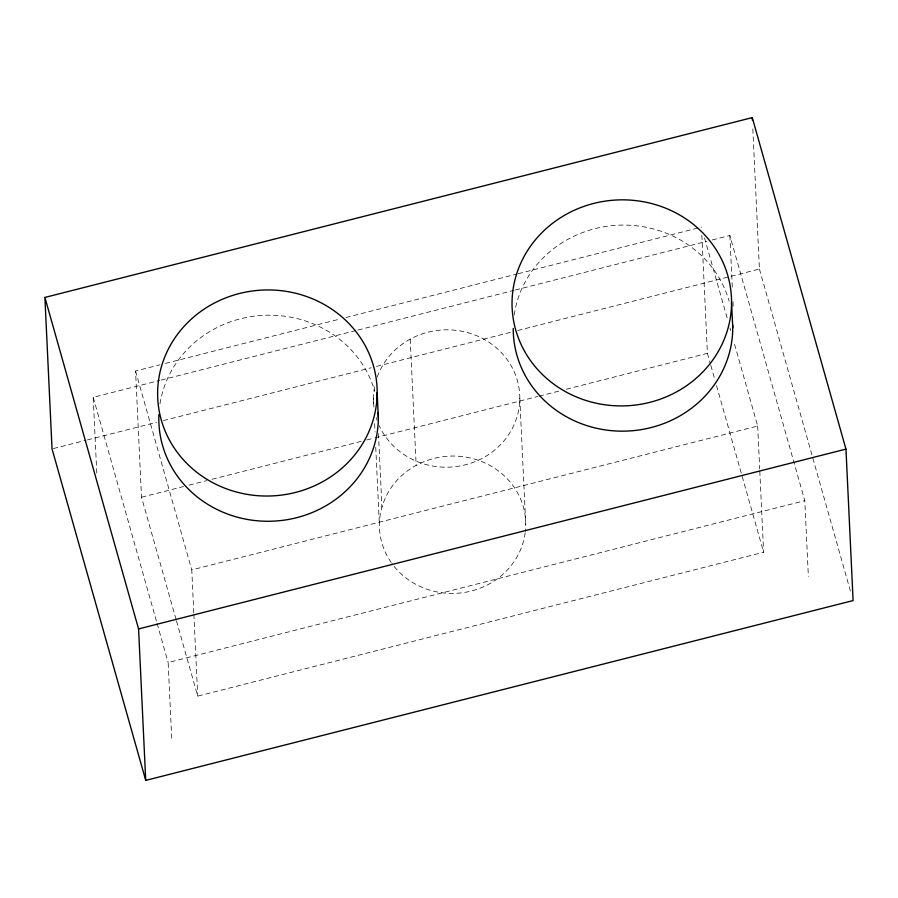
<?xml version="1.0" encoding="UTF-8"?>
<svg xmlns="http://www.w3.org/2000/svg" width="898" height="898" viewBox="0 0 898 898"><rect width="100%" height="100%" fill="white"/><g stroke="black" fill="none" stroke-linecap="round" stroke-linejoin="round"><path stroke-width="0.67" stroke-dasharray="4.49 3.37" d="M176.075 619.508L141.514 497.223L135.564 370.997L159.99 364.79M165.423 363.409L340.488 318.902M345.91 317.522L516.9 274.047M518.258 273.699L701.473 227.127M96.782 473.055L93.212 397.331L159.721 380.415M161.079 380.079L356.551 330.374M357.909 330.037L514.015 290.346M515.373 289.998L706.771 241.338M712.204 239.957L729.85 235.467L804.788 500.669L808.368 576.404M53.397 448.551L85.983 440.267M87.342 439.93L156.589 422.318M163.38 420.601L371.11 367.787M376.543 366.406L512.32 331.878M517.742 330.498L759.427 269.063L752.681 125.933M141.514 497.223L183.585 486.525M189.018 485.144L206.652 480.654M212.085 479.274L361.366 441.322M366.788 439.941L373.579 438.213M374.937 437.876L537.79 396.467M539.148 396.13L560.857 390.608M566.29 389.227L707.422 353.341L701.798 234.064M193.8 612.896L191.768 569.904L757.676 426.022L734.126 342.699M171.72 738.257L168.151 662.533L804.788 500.669M176.457 620.855L197.717 696.118L763.626 552.248L759.764 470.406M759.427 269.063L850.81 592.478M704.503 237.88L727.672 319.856M729.951 327.916L730.714 330.61M707.422 353.341L710.464 364.094M710.834 365.441L715.021 380.224M716.537 385.601L763.626 552.248M135.564 370.997L191.768 569.904M93.212 397.331L156.735 622.146M157.116 623.493L168.151 662.533M757.676 426.022L759.697 469.025M729.85 235.467L732.386 289.167M732.97 301.56L733.296 308.452M519.796 398.297L525.745 524.522M410.218 339.13L416.167 465.344M378.473 433.644L381.942 507.157M373.445 398.723L373.77 405.66M374.623 423.688L375.016 432.017M375.734 447.271L379.394 524.937M193.867 614.288L197.717 696.118M160.001 403.752A109.781 103.023 -2.7 0 1 262.441 315.389A109.781 103.023 -2.7 0 1 374.691 391.259M514.217 314.996A109.781 103.023 -2.7 0 1 616.14 225.319A109.781 103.023 -2.7 0 1 729.109 301.144M377.272 376.98A73.187 68.686 -2.7 0 1 488.355 341.846A73.187 68.686 -2.7 0 1 492.744 451.582A73.187 68.686 -2.7 0 1 379.214 425.641M377.138 420.455A73.187 68.686 -2.7 0 1 376.273 417.817M373.95 406.996A73.187 68.686 -2.7 0 1 374.971 384.961M391.225 562.518A73.187 68.686 -2.7 0 1 435.418 458.047A73.187 68.686 -2.7 0 1 525.352 531.414M525.184 532.795A73.187 68.686 -2.7 0 1 469.665 591.423A73.187 68.686 -2.7 0 1 391.977 563.585"/><path stroke-width="1.35" d="M44.9 297.44L752.277 117.604L845.961 449.101L853.1 600.56L145.723 780.396L52.039 448.899L44.9 297.44L138.573 628.937L145.723 780.396M138.573 628.937L845.961 449.101M752.277 117.604L752.412 120.377M731.567 302.57A109.781 103.023 -2.7 0 1 566.649 392.28A109.781 103.023 -2.7 0 1 567.199 213.803A109.781 103.023 -2.7 0 1 731.567 302.57L732.757 327.804M377.16 392.673A109.781 103.023 -2.7 0 1 212.231 482.383A109.781 103.023 -2.7 0 1 212.781 303.906A109.781 103.023 -2.7 0 1 377.16 392.673L378.35 417.918M378.215 412.552A109.781 103.023 -2.7 0 1 268.985 521.267A109.781 103.023 -2.7 0 1 158.912 414.528M732.734 325.132A109.781 103.023 -2.7 0 1 624.099 431.152A109.781 103.023 -2.7 0 1 513.229 328.444"/></g></svg>
